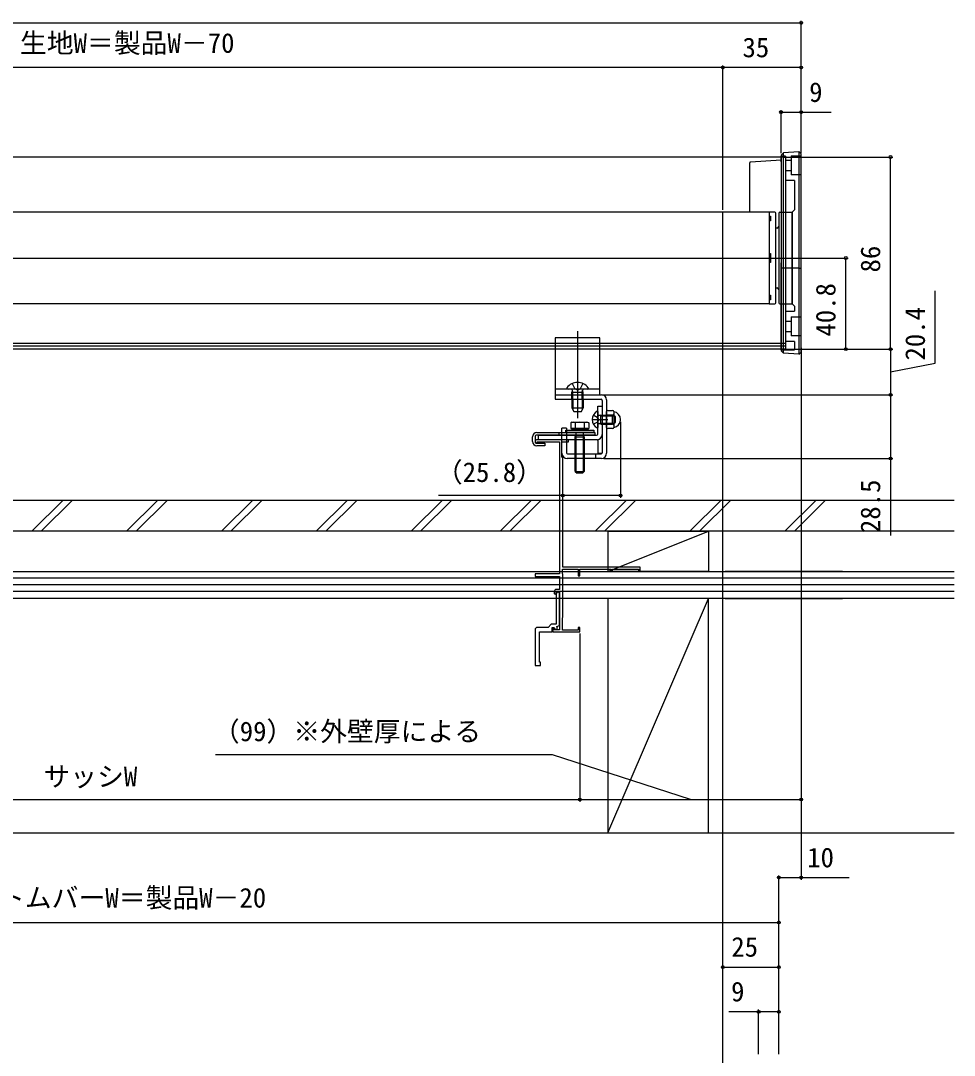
# Model space of a CAD drawing. Units: millimetres, scale not verified. Extents: x -525 to 525, y -786 to 782.
# Drawn here: x -162.5 to 255, y -473.7 to -10.7 of the extents above; entities that cross this region are included whole.
import ezdxf
from ezdxf.enums import TextEntityAlignment as Align

# ---------------------------------------------------------------- set-up
doc = ezdxf.new("R2010")
doc.units = ezdxf.units.MM
doc.header["$LTSCALE"] = 4
for name, color, linetype in [('0-4_YKK_11E', 7, 'Continuous'), ('0-5_YKK_12', 2, 'Continuous'), ('0-6_YKK_13', 4, 'Continuous'), ('0-7_YKK_D', 6, 'Continuous'), ('0-9_YSS_K', 3, 'Continuous')]:
    doc.layers.add(name, color=color, linetype=linetype)
doc.styles.add('ＭＳ ゴシック', font='')
doc.styles.get('ＭＳ ゴシック').set_extended_font_data('MS Gothic')

msp = doc.modelspace()

# ---------------------------------------------------------------- linework, layer by layer
at = {"layer": '0-4_YKK_11E'}
for points in [[(67.504, -198.897), (67.504, -199.597), (68.504, -199.597), (68.504, -199.097), (78.504, -199.097)], [(79.504, -199.097), (82.504, -199.097), (82.504, -198.197), (68.204, -198.197)], [(78.504, -199.097), (78.504, -258.197), (67.504, -258.197), (67.504, -259.497), (78.504, -259.497), (78.504, -265.197), (77.104, -265.197)], [(76.104, -266.197), (76.104, -267.097), (76.404, -267.397), (76.904, -266.897), (76.904, -265.997), (78.504, -265.997), (78.504, -283.297), (76.104, -283.297), (76.104, -282.397), (75.404, -282.397), (75.404, -284.197), (87.504, -284.197), (87.504, -282.197), (86.804, -282.197), (86.804, -283.397), (79.704, -283.397), (79.704, -278.044), (79.804, -277.87), (79.904, -277.697), (79.904, -258.397), (79.804, -258.224), (79.704, -258.051), (79.704, -256.097), (86.804, -256.097), (86.804, -259.197), (87.504, -259.197), (87.504, -256.097), (101.504, -256.097), (101.504, -257.197), (102.204, -257.197), (102.204, -256.097), (113.804, -256.097), (113.804, -257.197), (114.504, -257.197), (114.504, -255.197), (79.904, -255.197), (79.904, -206.397), (79.704, -206.197), (79.504, -205.997), (79.504, -199.097)], [(67.504, -283.197), (67.504, -299.197), (70.004, -299.197), (70.004, -297.697), (69.504, -297.697), (69.504, -284.197), (75.104, -284.197), (75.104, -282.197), (76.104, -282.197), (76.462, -283.182), (77.59, -282.771), (77.248, -281.832), (78.504, -281.374), (78.504, -266.897), (78.004, -266.397)], [(77.004, -267.397), (77.004, -280.797), (74.704, -280.797), (73.304, -282.197), (68.504, -282.197)]]:
    msp.add_lwpolyline(points, dxfattribs=at)
for centre, radius in [((68.204, -198.897), 0.7), ((77.104, -266.197), 1), ((78.004, -267.397), 1), ((68.504, -283.197), 1)]:
    msp.add_arc(centre, radius, 90.00001, 179.99999, dxfattribs=at)
at = {"layer": '0-5_YKK_12'}
for p, q in [((179.504, -71.698), (-356.496, -71.698)), ((179.504, -71.698), (179.504, -157.698)), ((172.254, -96.398), (-349.246, -96.398)), ((172.254, -96.398), (172.254, -137.398)), ((-368.496, -116.898), (191.504, -116.898)), ((172.254, -137.398), (-349.246, -137.398)), ((86.504, -149.596), (86.504, -188.596)), ((179.504, -155.098), (-356.496, -155.098)), ((179.504, -156.298), (-356.496, -156.298)), ((179.504, -157.698), (-356.496, -157.698)), ((93.004, -189.196), (100.004, -189.196))]:
    msp.add_line(p, q, dxfattribs=at)
at = {"layer": '0-6_YKK_13'}
for p, q in [((163.917, -73.924), (177.504, -72.971)), ((178.569, -69.884), (177.504, -70.949)), ((177.504, -70.949), (177.504, -158.448)), ((179.504, -71.398), (177.504, -71.398)), ((177.504, -73.848), (177.504, -71.398)), ((185.506, -69.459), (178.569, -69.884)), ((178.569, -159.513), (178.569, -69.884)), ((179.504, -71.398), (179.504, -82.248)), ((182.004, -73.248), (179.504, -73.248)), ((182.004, -71.248), (186.504, -71.248)), ((182.004, -71.248), (182.004, -79.748)), ((185.506, -69.459), (185.506, -159.937)), ((186.504, -70.343), (185.506, -69.459)), ((186.504, -159.054), (186.504, -70.343)), ((163.504, -96.398), (163.504, -74.354)), ((179.504, -77.748), (182.004, -77.748)), ((183.504, -82.248), (179.504, -82.248)), ((186.504, -79.748), (182.004, -79.748)), ((151.494, -492.997), (151.504, -96.398)), ((175.254, -136.898), (175.254, -96.898)), ((176.504, -96.898), (176.504, -136.898)), ((177.004, -96.398), (182.504, -96.398)), ((182.504, -137.398), (182.504, -96.398)), ((172.754, -100.23), (172.254, -100.23)), ((175.804, -103.498), (175.704, -103.498)), ((177.504, -157.998), (177.504, -119.121)), ((178.569, -121.398), (177.504, -121.398)), ((185.506, -121.398), (178.569, -121.398)), ((185.506, -121.398), (186.504, -121.398)), ((175.704, -130.298), (175.804, -130.298)), ((172.754, -135.567), (172.254, -135.567)), ((172.254, -137.398), (174.754, -137.398)), ((177.004, -137.398), (182.504, -137.398)), ((179.504, -140.748), (183.504, -140.748)), ((179.504, -140.748), (179.504, -154.248)), ((182.004, -143.248), (186.504, -143.248)), ((182.004, -143.248), (182.004, -151.748)), ((182.004, -145.248), (179.504, -145.248)), ((179.504, -149.748), (182.004, -149.748)), ((186.504, -151.748), (182.004, -151.748)), ((96.504, -155.096), (76.504, -155.096)), ((183.504, -154.248), (179.504, -154.248)), ((183.504, -154.248), (183.504, -157.998)), ((177.504, -157.998), (183.504, -157.998)), ((178.569, -159.513), (177.504, -158.448)), ((185.506, -159.937), (178.569, -159.513)), ((185.506, -159.937), (186.504, -159.054)), ((96.504, -175.596), (76.504, -175.596)), ((81.754, -174.997), (81.754, -175.096)), ((90.754, -175.596), (82.254, -175.596)), ((84.154, -173.084), (85.359, -175.501)), ((86.504, -176.11), (85.359, -175.501)), ((86.504, -176.11), (87.649, -175.501)), ((88.854, -173.084), (87.649, -175.501)), ((91.254, -174.997), (91.254, -175.096)), ((76.504, -178.096), (97.204, -178.096)), ((84.004, -176.996), (84.22, -176.401)), ((84.004, -176.996), (89.004, -176.996)), ((84.004, -180.096), (84.004, -176.996)), ((84.004, -180.096), (84.004, -183.896)), ((84.437, -176.996), (84.243, -176.073)), ((84.437, -180.096), (84.437, -176.996)), ((84.437, -180.096), (84.437, -184.816)), ((88.571, -176.996), (88.764, -176.073)), ((88.571, -180.096), (88.571, -176.996)), ((88.571, -180.096), (88.571, -184.816)), ((89.004, -176.996), (88.788, -176.401)), ((89.004, -180.096), (89.004, -176.996)), ((89.004, -180.096), (89.004, -183.896)), ((99.504, -180.396), (99.504, -204.296)), ((84.004, -183.896), (84.804, -185.596)), ((84.004, -183.896), (89.004, -183.896)), ((88.204, -185.596), (89.004, -183.896)), ((95.504, -183.196), (97.504, -183.196)), ((95.504, -195.696), (95.504, -183.196)), ((97.504, -180.596), (97.504, -204.096)), ((97.504, -183.196), (97.504, -195.896)), ((100.004, -185.146), (102.204, -185.146)), ((84.804, -185.596), (88.204, -185.596)), ((93.538, -187.146), (95.353, -188.051)), ((95.962, -189.196), (95.353, -188.051)), ((95.962, -189.196), (95.353, -190.341)), ((95.504, -185.6), (95.504, -192.792)), ((96.904, -187.575), (95.889, -187.335)), ((96.904, -187.196), (96.092, -187.341)), ((96.904, -191.196), (96.904, -187.196)), ((96.904, -187.196), (102.104, -187.196)), ((96.904, -187.575), (102.862, -187.575)), ((99.504, -192.746), (99.504, -185.646)), ((102.204, -187.171), (100.004, -187.171)), ((102.104, -191.196), (102.104, -187.196)), ((103.504, -187.896), (102.104, -187.196)), ((102.704, -185.646), (102.704, -192.746)), ((103.504, -190.496), (103.504, -187.896)), ((79.504, -204.296), (79.504, -193.096)), ((81.504, -193.096), (79.504, -193.096)), ((81.504, -193.096), (81.504, -204.096)), ((84.004, -190.396), (83.462, -190.709)), ((83.462, -190.709), (83.462, -193.196)), ((83.462, -193.196), (91.545, -193.196)), ((91.034, -193.196), (83.974, -193.196)), ((83.974, -193.196), (83.974, -193.996)), ((91.034, -193.996), (83.974, -193.996)), ((84.004, -190.396), (91.004, -190.396)), ((85.483, -190.709), (85.483, -193.196)), ((89.525, -190.709), (89.525, -193.196)), ((91.004, -190.396), (91.545, -190.709)), ((91.034, -193.196), (91.034, -193.996)), ((91.545, -190.709), (91.545, -193.196)), ((93.538, -191.246), (95.353, -190.341)), ((96.904, -190.817), (95.889, -191.057)), ((96.904, -191.196), (96.092, -191.052)), ((96.904, -190.817), (102.862, -190.817)), ((96.904, -191.196), (102.104, -191.196)), ((102.204, -191.221), (100.004, -191.221)), ((102.204, -193.246), (100.004, -193.246)), ((102.104, -191.196), (103.504, -190.496)), ((66.304, -198.996), (66.304, -196.996)), ((67.504, -196.696), (67.504, -199.296)), ((94.304, -196.196), (68.004, -196.196)), ((68.304, -194.996), (94.304, -194.996)), ((69.004, -196.196), (95.004, -196.196)), ((69.004, -198.196), (69.004, -196.196)), ((95.204, -198.196), (69.004, -198.196)), ((78.304, -196.196), (78.304, -194.996)), ((85.504, -196.996), (85.884, -196.338)), ((85.504, -212.396), (85.504, -196.996)), ((85.504, -196.996), (89.504, -196.996)), ((89.504, -196.996), (89.124, -196.338)), ((89.504, -196.996), (89.504, -212.396)), ((94.304, -194.996), (94.304, -196.196)), ((95.504, -198.177), (95.504, -204.196)), ((97.504, -195.896), (97.504, -204.196)), ((68.004, -199.796), (71.804, -199.796)), ((71.804, -200.996), (68.304, -200.996)), ((71.804, -199.796), (71.804, -200.996)), ((97.204, -206.596), (81.804, -206.596)), ((82.004, -204.596), (97.004, -204.596)), ((94.504, -204.596), (94.504, -206.596)), ((95.504, -204.196), (97.504, -204.196)), ((85.504, -212.396), (89.504, -212.396)), ((85.504, -212.396), (86.304, -213.196)), ((89.504, -212.396), (88.704, -213.196)), ((88.704, -213.196), (86.304, -213.196))]:
    msp.add_line(p, q, dxfattribs=at)
for points in [[(163.918, -73.938), (163.756, -73.949), (163.628, -74.034), (163.538, -74.167), (163.504, -74.354)], [(183.504, -82.248), (183.504, -95.398), (182.504, -96.398), (182.504, -137.398), (183.504, -138.398), (183.504, -140.748)], [(174.754, -96.398), (172.254, -96.398), (172.254, -137.398)], [(172.254, -98.23), (172.754, -98.23), (172.754, -98.665)], [(172.254, -98.665), (172.754, -98.665), (172.754, -100.23)], [(172.254, -114.898), (172.754, -114.898), (172.754, -118.898), (172.254, -118.898)], [(172.254, -133.567), (172.754, -133.567), (172.754, -135.132)], [(172.254, -135.132), (172.754, -135.132), (172.754, -135.567)], [(76.504, -178.096), (76.504, -180.096), (97.004, -180.096)], [(85.884, -212.776), (85.884, -196.338), (85.884, -194.996)], [(89.124, -212.776), (89.124, -196.338), (89.124, -194.996)]]:
    msp.add_lwpolyline(points, dxfattribs=at)
for points in [[(96.504, -152.596), (76.504, -152.596), (76.504, -178.096), (96.504, -178.096)], [(93.754, -194.996), (81.254, -194.996), (81.254, -193.996), (93.754, -193.996)]]:
    msp.add_lwpolyline(points, close=True, dxfattribs=at)
for centre, radius, start, end in [((174.754, -96.898), 0.5, 0, 90), ((177.004, -96.898), 0.5, 90, 180), ((175.704, -104.498), 1, 90, 116.74368), ((175.804, -102.798), 0.7, 270, 0), ((175.704, -129.298), 1, 243.25632, 270), ((175.804, -130.998), 0.7, 0, 90), ((174.754, -136.898), 0.5, 270, 0), ((177.004, -136.898), 0.5, 180, 270), ((86.504, -178.496), 5.9, 36.38156, 143.61844), ((82.254, -175.096), 0.5, 180, 270), ((83.656, -176.196), 0.6, 340.03043, 90), ((89.352, -176.196), 0.6, 90, 199.96957), ((90.754, -175.096), 0.5, 270, 0), ((97.004, -180.596), 0.5, 0, 90), ((97.204, -180.396), 2.3, 0, 90), ((100.004, -185.646), 0.5, 90, 180), ((102.204, -185.646), 0.5, 0, 90), ((97.204, -189.196), 4.2, 117.28096, 242.71904), ((95.35, -185.6), 0.154, 0, 117.28096), ((96.004, -186.848), 0.5, 180, 280.09096), ((100.004, -186.671), 0.5, 180, 270), ((100.004, -187.671), 0.5, 90, 180), ((102.204, -186.671), 0.5, 270, 0), ((102.204, -187.671), 0.5, 0, 90), ((102.197, -189.196), 3.544, 278.23166, 81.76834), ((84.473, -192.185), 1.789, 55.61575, 124.38425), ((87.504, -197.084), 6.687, 72.41205, 107.58795), ((90.535, -192.185), 1.789, 55.61575, 124.38425), ((95.35, -192.792), 0.154, 242.71904, 0), ((96.004, -191.544), 0.5, 79.90904, 180), ((100.004, -190.721), 0.5, 180, 270), ((100.004, -191.721), 0.5, 90, 180), ((100.004, -192.746), 0.5, 180, 270), ((102.204, -190.721), 0.5, 270, 0), ((102.204, -191.721), 0.5, 0, 90), ((102.204, -192.746), 0.5, 270, 0), ((68.304, -196.996), 2, 90, 180), ((68.304, -198.996), 2, 180, 270), ((68.004, -196.696), 0.5, 90, 180), ((95.004, -195.696), 0.5, 270, 0), ((95.204, -195.896), 2.3, 270, 0), ((68.004, -199.296), 0.5, 180, 270), ((81.804, -204.296), 2.3, 180, 270), ((82.004, -204.096), 0.5, 180, 270), ((97.004, -204.096), 0.5, 270, 0), ((97.204, -204.296), 2.3, 270, 0)]:
    msp.add_arc(centre, radius, start, end, dxfattribs=at)
at = {"layer": '0-7_YKK_D'}
for p, q in [((-363.496, -11.698), (186.504, -11.698)), ((186.504, -69.949), (186.504, -10.698)), ((151.504, -31.698), (-328.496, -31.698)), ((151.504, -95.398), (151.504, -30.698)), ((151.504, -95.398), (151.504, -30.698)), ((186.504, -31.698), (151.504, -31.698)), ((186.504, -69.949), (186.504, -30.698)), ((177.504, -69.949), (177.504, -50.698)), ((186.504, -69.949), (186.504, -50.698)), ((178.504, -71.698), (227.504, -71.698)), ((226.504, -157.698), (226.504, -71.698)), ((178.504, -116.898), (207.504, -116.898)), ((206.504, -157.698), (206.504, -116.898)), ((186.504, -157.154), (186.504, -395.198)), ((178.504, -157.698), (227.504, -157.698)), ((178.504, -157.698), (207.504, -157.698)), ((178.504, -157.698), (227.504, -157.698)), ((186.504, -158.698), (186.504, -360.199)), ((226.504, -157.698), (226.504, -178.098)), ((97.504, -178.098), (227.504, -178.098)), ((97.504, -178.098), (227.504, -178.098)), ((105.74, -190.196), (105.74, -224.196)), ((98.204, -206.596), (227.504, -206.596)), ((87.504, -284.897), (87.504, -360.199)), ((87.504, -284.897), (87.504, -360.199)), ((-332.496, -359.199), (87.504, -359.199)), ((87.504, -359.199), (186.504, -359.199)), ((176.504, -473.197), (176.504, -393.198)), ((-353.496, -414.198), (176.504, -414.198)), ((176.504, -473.197), (176.504, -413.198)), ((151.494, -434.2), (176.505, -434.201)), ((151.494, -435.186), (151.494, -435.2)), ((176.504, -473.197), (176.505, -433.201)), ((167.504, -473.197), (167.504, -453.198)), ((176.504, -473.197), (176.504, -453.198))]:
    msp.add_line(p, q, dxfattribs=at)
for points in [[(177.504, -51.698), (186.504, -51.698), (199.872, -51.698)], [(226.504, -167.898), (246.504, -163.898), (246.504, -131.603)], [(226.504, -178.098), (226.504, -206.596), (226.504, -241.101)], [(105.74, -223.196), (79.904, -223.196), (24.252, -223.196)], [(137.004, -359.199), (75.353, -339.199), (-75.443, -339.199)], [(176.504, -394.198), (186.504, -394.198), (208.054, -394.198)], [(176.504, -454.198), (167.504, -454.198), (154.136, -454.198)]]:
    msp.add_lwpolyline(points, dxfattribs=at)
for centre in [(186.504, -11.698), (151.504, -31.698), (151.504, -31.698), (186.504, -31.698), (177.504, -51.698), (186.504, -51.698), (226.504, -71.698), (206.504, -116.898), (206.504, -157.698), (226.504, -157.698), (226.504, -157.698), (226.504, -178.098), (226.504, -178.098), (226.504, -206.596), (79.904, -223.196), (105.74, -223.196), (87.504, -359.199), (87.504, -359.199), (186.504, -359.199), (176.504, -394.198), (186.504, -394.198), (176.504, -414.198), (151.494, -434.2), (176.505, -434.201), (167.504, -454.198), (176.504, -454.198)]:
    msp.add_circle(centre, 0.637, dxfattribs=at)
at = {"layer": '0-9_YSS_K'}
for p, q in [((-399.496, -225.198), (255.004, -225.198)), ((-157.609, -239.198), (-143.609, -225.198)), ((-153.367, -239.198), (-139.367, -225.198)), ((-115.183, -239.198), (-101.183, -225.198)), ((-110.94, -239.198), (-96.94, -225.198)), ((-72.757, -239.198), (-58.757, -225.198)), ((-68.514, -239.198), (-54.514, -225.198)), ((-30.33, -239.198), (-16.33, -225.198)), ((-26.088, -239.198), (-12.088, -225.198)), ((12.096, -239.198), (26.096, -225.198)), ((16.339, -239.198), (30.339, -225.198)), ((51.954, -239.198), (65.954, -225.198)), ((56.197, -239.198), (70.197, -225.198)), ((94.369, -239.198), (108.369, -225.198)), ((98.612, -239.198), (112.612, -225.198)), ((136.796, -239.198), (150.796, -225.198)), ((141.039, -239.198), (155.039, -225.198)), ((179.222, -239.198), (193.222, -225.198)), ((183.465, -239.198), (197.465, -225.198)), ((255.004, -239.198), (-399.496, -239.198)), ((100.004, -257.198), (145.004, -239.198)), ((100.004, -239.198), (100.004, -257.198)), ((100.004, -239.198), (145.004, -239.198)), ((-411.496, -257.198), (255.004, -257.198)), ((205.001, -257.198), (152.504, -257.198)), ((255.004, -260.198), (-411.496, -260.198)), ((255.004, -263.198), (-411.496, -263.198)), ((255.004, -266.198), (-411.496, -266.198)), ((255.004, -269.199), (-411.495, -269.199)), ((100.004, -374.198), (145.004, -269.199)), ((145.004, -374.198), (145.004, -269.198)), ((152.504, -269.198), (205.001, -269.198)), ((-491.496, -374.198), (255.004, -374.198))]:
    msp.add_line(p, q, dxfattribs=at)
for points in [[(145.004, -239.198), (145.004, -257.198), (100.004, -257.198)], [(205.004, -269.198), (100.004, -269.198), (100.004, -374.198), (205.004, -374.198)]]:
    msp.add_lwpolyline(points, dxfattribs=at)

# ---------------------------------------------------------------- texts
at = {"layer": '0-7_YKK_D', "style": 'ＭＳ ゴシック'}
for s, p in [('生地W＝製品W－70', (-162.882, -27.721)), ('35', (160.277, -29.698)), ('9', (190.099, -49.698)), ('（25.8）', (23.115, -219.764)), ('（99）※外壁厚による', (-76.579, -335.768)), ('サッシW', (-152.394, -355.972)), ('10', (189.213, -392.198)), ('ボトムバーW＝製品W－20', (-184.701, -410.221)), ('9', (155.181, -452.198))]:
    msp.add_text(s, height=8.798, dxfattribs=at).set_placement(p, align=Align.BOTTOM_LEFT)
for s, rotation, p in [('86', 90, (224.504, -123.357)), ('40.8', 90, (204.504, -152.06)), ('20.4', 90, (244.504, -162.785)), ('28.5', 90, (224.504, -239.987)), ('25', 359.999, (155.272, -432.2))]:
    msp.add_text(s, height=8.798, rotation=rotation, dxfattribs=at).set_placement(p, align=Align.BOTTOM_LEFT)

doc.saveas('drawing.dxf')
